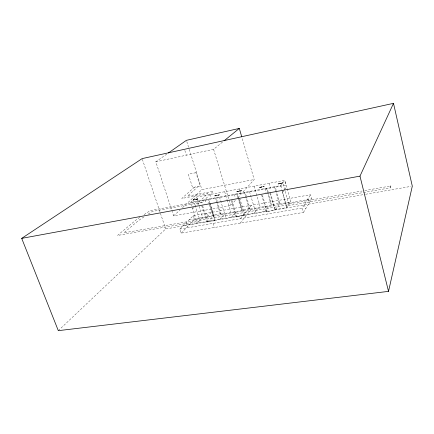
<?xml version="1.0" encoding="UTF-8"?>
<svg xmlns="http://www.w3.org/2000/svg" width="434" height="434" viewBox="0 0 434 434"><rect width="100%" height="100%" fill="white"/><g stroke="black" fill="none" stroke-linecap="round" stroke-linejoin="round"><path stroke-width="0.33" stroke-dasharray="2.17 1.63" d="M303.464 212.416L311.699 198.875L310.57 194.687L193.32 215.633L179.795 229.087L181.124 233.129L303.464 212.416L302.254 208.027L310.57 194.687M261.604 194.828L266.503 211.721L274.76 210.295L275.27 209.584L286.912 207.566L290.785 201.886L284.769 180.332L196.19 197.117L190.499 202.45L197.139 223.157L202.651 217.45L196.19 197.117M276.23 190.477L275.145 186.653L274.646 187.287L279.36 203.904L279.849 203.231L276.409 191.117M275.796 209.497L279.881 203.812M282.632 192.343L283.982 190.526M284.65 189.625L286.619 186.962M266.503 211.721L267.035 211.016L262.147 194.161M246.241 196.011L245.129 192.262L244.559 192.897L249.404 209.193L271.283 205.331L271.787 204.658L279.849 203.231M264.821 211.401L269.113 205.716M190.499 202.45L280.727 185.584L284.769 180.332M282.675 183.181L282.892 182.768L278.02 183.956L282.675 183.181L278.02 183.956M280.331 183.522L280.581 183.202M278.048 184.049L282.919 182.86M253.982 213.284L258.474 207.593M240.1 223.141L251.134 209.546M231.165 200.421L236.194 216.978L244.158 215.595L244.738 214.89L239.758 198.284M249.404 209.193L249.951 208.521L246.425 196.64M240.376 218.671L251.422 205.255M259.396 187.461L264.192 186.289L263.953 186.701L259.396 187.461L264.192 186.289M236.194 216.978L236.79 216.273L231.778 199.748M217.315 201.506L216.132 197.682L215.503 198.322L220.45 214.304L241.597 210.571L242.167 209.899L249.951 208.521M261.659 187.038L261.924 186.718M259.423 187.553L264.219 186.381M231.506 217.19L236.411 211.488M219.892 219.208L225.007 213.501M166.743 154.13L155.817 161.795L173.643 215.888L230.72 205.575L235.684 200.063M237.946 197.562L254.199 179.535L241.944 137.486M241.19 190.982L241.456 190.569L237.051 191.399C235.89 192.425 241.239 191.421 241.456 190.569M201.783 205.814L206.92 222.051L214.613 220.722L215.259 220.011L210.164 203.725M220.45 214.304L221.069 213.631L217.515 202.146M238.955 191.307L239.248 190.987M236.78 191.812L241.483 190.662M207.783 221.904L214.38 214.814M206.92 222.051L207.582 221.345L202.461 205.141M189.088 219.843L212.91 215.638L213.539 214.96L221.069 213.631M207.197 216.647L211.195 212.443M219.018 195.154L219.311 194.741L215.014 195.55C213.788 196.569 219.056 195.582 219.311 194.741M181.124 233.129L194.568 219.512L311.699 198.875M216.843 195.468L217.163 195.148M214.721 195.962L219.338 194.828M192.544 208.819L194.448 206.975M58.308 330.659L165.663 228.951L364.972 194.367M197.389 199.13L197.73 198.805L197.421 199.217L193.201 199.917L197.421 199.217M195.295 199.521L195.636 199.201M193.228 200.003L197.758 198.891M173.643 215.888L180.088 209.899M182.568 207.598L201.902 189.642L254.199 179.535M198.213 186.436L187.385 196.217L213.398 191.248L202.173 202.211L152.269 211.483L147.869 214.369M194.443 187.168L181.808 198.468L207.826 193.515L199.678 201.376L150.267 210.593L143.697 214.868M155.817 161.795L213.593 149.312L223.038 141.641M144.017 216.897L138.517 220.505L123.885 232.841L200.839 219.327M139.867 217.369L136.58 219.506L117.473 235.472L199 221.232M197.73 198.805L193.575 199.678M214.694 195.875L218.991 195.061M236.752 191.725L241.163 190.895M197.633 201.653L285.973 185.172L284.633 180.36M202.738 202.526L198.175 203.372L195.387 206.063L199.922 220.277L288.87 204.696L282.773 182.926M279.36 203.904L290.785 201.886M289.511 203.752L362.113 191.003M364.777 190.537L389.428 186.202M288.219 205.645L362.884 192.604M363.546 192.484L389.504 187.955M183.343 225.555L267.035 211.016M365.64 194.253L410.965 186.387M179.795 229.087L302.254 208.027M142.336 159.245L165.663 228.951M186.246 222.669L187.537 226.635M193.32 215.633L194.568 219.512M193.374 199.754L195.186 205.434M206.709 213.246L207.94 217.157M184.841 150.479L186.332 155.204M213.056 223.369L214.353 227.503M186.804 141.614L189.018 148.656M189.219 149.296L201.902 189.642M204.837 199.77L205.938 203.269M210.278 194.448L211.705 199.027M209.768 202.9L208.58 199.092L207.929 199.732L212.91 215.638M209.969 203.535L213.539 214.96M209.503 204.398L214.613 220.722M219.479 197.031L225.978 218.15M213.593 149.312L230.72 205.575M224.66 191.719L227.053 199.569M227.177 199.965L230.986 212.448M237.702 197.6L236.725 194.361L237.311 193.721L242.167 209.899M237.897 198.251L241.597 210.571M234.322 194.258L235.402 197.828M239.237 188.958L240.637 193.629M239.161 198.951L244.158 215.595M249.49 191.421L255.838 212.964M254.123 186.137L260.302 207.273M264.87 188.546L266.096 192.799M270.415 192.642L275.27 209.584M269.888 193.309L274.76 210.295M268.141 191.969L267.051 188.166L266.53 188.801L271.283 205.331M268.326 192.604L271.787 204.658M269.216 183.278L270.577 188.041M280.727 185.584L281.818 189.463M282.002 190.108L286.912 207.566M282.328 191.779L286.771 207.588M304.446 204.517L305.628 208.852M307.972 198.853L309.127 203.101M195.897 172.694L188.34 174.24L192.566 187.537L200.101 186.061L195.897 172.694"/><path stroke-width="0.65" d="M388.517 291.377L412.3 186.153L393.497 103.341L142.124 158.605L21.7 238.369L58.308 330.659L388.517 291.377L359.976 176.128L393.497 103.341M390.171 187.835L390.757 185.969M224.09 140.79L239.302 128.426L241.754 136.835M168.381 152.98L186.403 140.328L239.302 128.426M21.7 238.369L359.976 176.128"/></g></svg>
